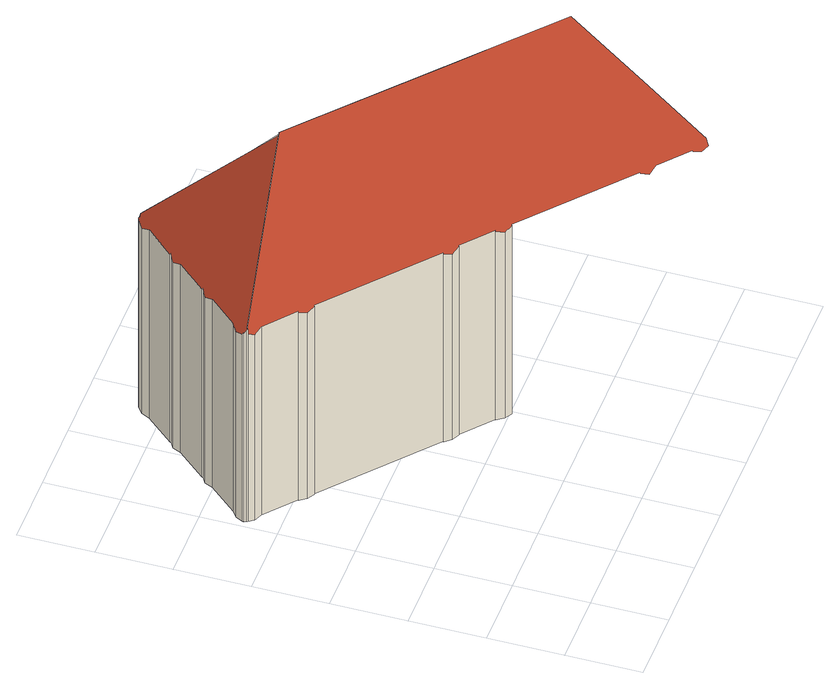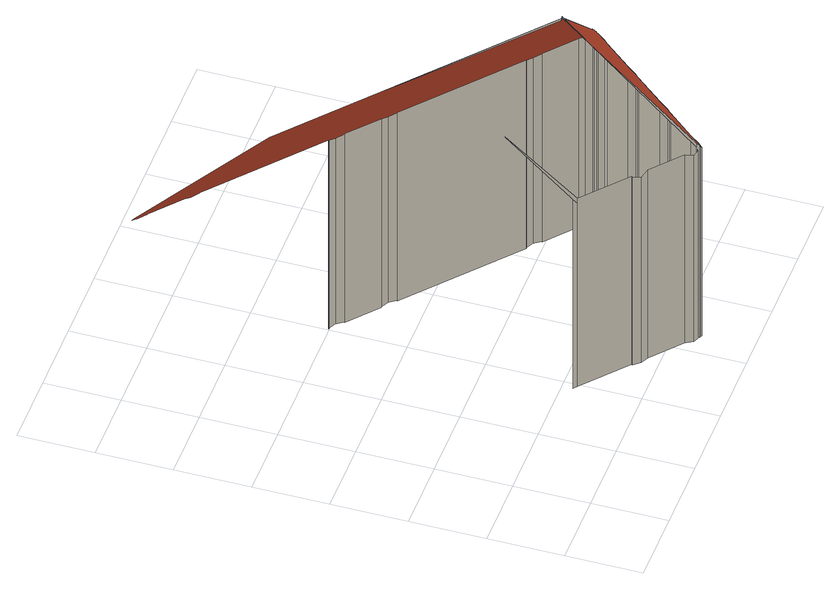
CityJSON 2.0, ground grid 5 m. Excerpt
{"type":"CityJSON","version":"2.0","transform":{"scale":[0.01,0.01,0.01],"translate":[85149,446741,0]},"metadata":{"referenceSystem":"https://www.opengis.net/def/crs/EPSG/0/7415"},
"CityObjects":{
"building1":{"type":"Building","attributes":{"b3_dak_type":"slanted","b3_h_dak_50p":20.15,"b3_h_dak_70p":21.5,"b3_h_dak_max":52.27,"b3_h_dak_min":1.05,"b3_h_maaiveld":0.002,"b3_kas_warenhuis":false,"b3_mutatie_ahn3_ahn4":false,"b3_reconstructie_onvolledig":false,"b3_rmse_lod12":3.56,"b3_rmse_lod13":2.85,"b3_rmse_lod22":0.467,"b3_val3dity_lod12":"[]","b3_val3dity_lod13":"[]","b3_val3dity_lod22":"[303]","b3_volume_lod12":169744.66,"b3_volume_lod13":169475.98,"b3_volume_lod22":160186.91,"geconstateerd":false,"oorspronkelijkbouwjaar":1945,"status":"Pand in gebruik"},"children":["building1-1"]},
"building1-1":{"type":"BuildingPart","parents":["building1"],"geometry":[{"type":"MultiSurface","lod":"2.2","boundaries":[[[0,1,2,3]],[[4,5,1,0]],[[6,7,5,4]],[[3,2,8,9,10]],[[10,9,11,12]],[[9,8,13,14]],[[15,16,7,6]],[[14,13,17,18]],[[19,20,16,15]],[[18,17,21,22]],[[23,24,20,19]],[[22,21,25,26]],[[26,25,27,28]],[[28,27,29,30]],[[30,29,31,32]],[[33,34,24,23]],[[35,36,34,33]],[[37,38,36,35]],[[12,11,39,40]],[[41,42,38,37]],[[32,31,43,44]],[[45,46,47,48,49,50,51,52,53,54,41,37,35,33,23,19,15,6,4,0,3,10,12,40,55]],[[54,56,42,41]],[[53,57,56,54]],[[52,58,57,53]],[[44,43,59,60]],[[60,59,61,62]],[[62,61,63,64]],[[51,65,58,52]],[[64,63,66,67]],[[68,40,39,69]],[[70,71,69]],[[40,68,55]],[[67,66,72,73]],[[50,74,65,51]],[[73,72,75,76]],[[76,75,77,78]],[[79,45,55]],[[49,80,74,50]],[[81,82,83,84,85,86,70,69,39,11,9,14,18,22,26,28,30,32,44,60,62,64,67,73,76,78,87,88,89,90,91,92,93,94,95]],[[78,77,96,87]],[[48,97,80,49]],[[87,96,98,88]],[[47,99,97,48]],[[46,100,99,47]],[[45,79,101,100,46]],[[102,103,101,79]],[[104,105,103,102]],[[106,107,105,104]],[[71,70,86]],[[108,109,107,106]],[[110,111,109,108]],[[112,113,111,110]],[[114,115,113,112]],[[116,117,118,115,114]],[[117,116,119]],[[120,121,118,117]]],"semantics":{"surfaces":[{"type":"WallSurface","on_footprint_edge":true},{"type":"WallSurface","on_footprint_edge":false},{"type":"RoofSurface"}],"values":[0,0,0,0,1,0,0,0,0,0,0,0,0,0,0,0,0,0,1,0,0,2,0,0,0,0,0,0,0,0,1,1,1,0,0,0,0,1,0,2,0,0,0,0,0,0,0,0,0,1,0,0,0,0,0,1,0]}}]}
},
"vertices":[
[46,2229,1535],[46,2229,0],[54,2221,0],[54,2221,1551],[51,2236,1534],[51,2236,0],[46,2240,1525],[46,2240,0],[57,2209,0],[57,2209,1529],[57,2209,1565],[66,2219,1547],[66,2219,1566],[83,2171,0],[83,2171,1511],[73,2291,1508],[73,2291,0],[138,2147,0],[138,2147,1536],[120,2325,1527],[120,2325,0],[337,1980,0],[337,1980,1539],[283,2510,1533],[283,2510,0],[333,1976,0],[333,1976,1531],[367,1930,0],[367,1930,1513],[418,1902,0],[418,1902,1529],[422,1905,0],[422,1905,1536],[309,2565,1511],[309,2565,0],[357,2595,1535],[357,2595,0],[355,2600,1528],[355,2600,0],[905,2292,2395],[905,2292,2403],[525,2794,1534],[525,2794,0],[1119,1311,0],[1119,1311,1537],[862,3138,1580],[861,3158,1561],[851,3158,1550],[844,3165,1537],[832,3160,1528],[787,3125,1512],[761,3070,1534],[597,2883,1528],[599,2878,1535],[552,2849,1512],[896,2468,2231],[552,2849,0],[599,2878,0],[597,2883,0],[1116,1307,0],[1116,1307,1530],[1151,1261,0],[1151,1261,1512],[1204,1236,0],[1204,1236,1533],[761,3070,0],[1207,1239,0],[1207,1239,1540],[905,2292,2411],[913,2292,2403],[922,2293,2412],[922,2293,2395],[1406,1072,0],[1406,1072,1543],[787,3125,0],[1402,1069,0],[1402,1069,1536],[1436,1021,0],[1436,1021,1515],[862,3138,1549],[832,3160,0],[2550,87,1532],[2569,110,1574],[2567,130,1594],[2532,497,1956],[2489,944,2398],[2034,1335,2402],[1487,993,1532],[1490,997,1539],[2186,403,1538],[2183,399,1531],[2215,352,1509],[2273,332,1541],[2472,162,1541],[2469,158,1534],[2503,112,1517],[1487,993,0],[844,3165,0],[1490,997,0],[851,3158,0],[861,3158,0],[862,3138,0],[873,3151,1524],[873,3151,0],[906,3134,1513],[906,3134,0],[938,3086,1534],[938,3086,0],[1137,2916,1534],[1137,2916,0],[1190,2893,1511],[1190,2893,0],[1226,2847,1527],[1226,2847,0],[1224,2842,1534],[1224,2842,0],[1517,2591,1535],[1517,2591,1493],[1517,2591,0],[1572,2148,1956],[1540,2572,1535],[1540,2572,0]
]}
